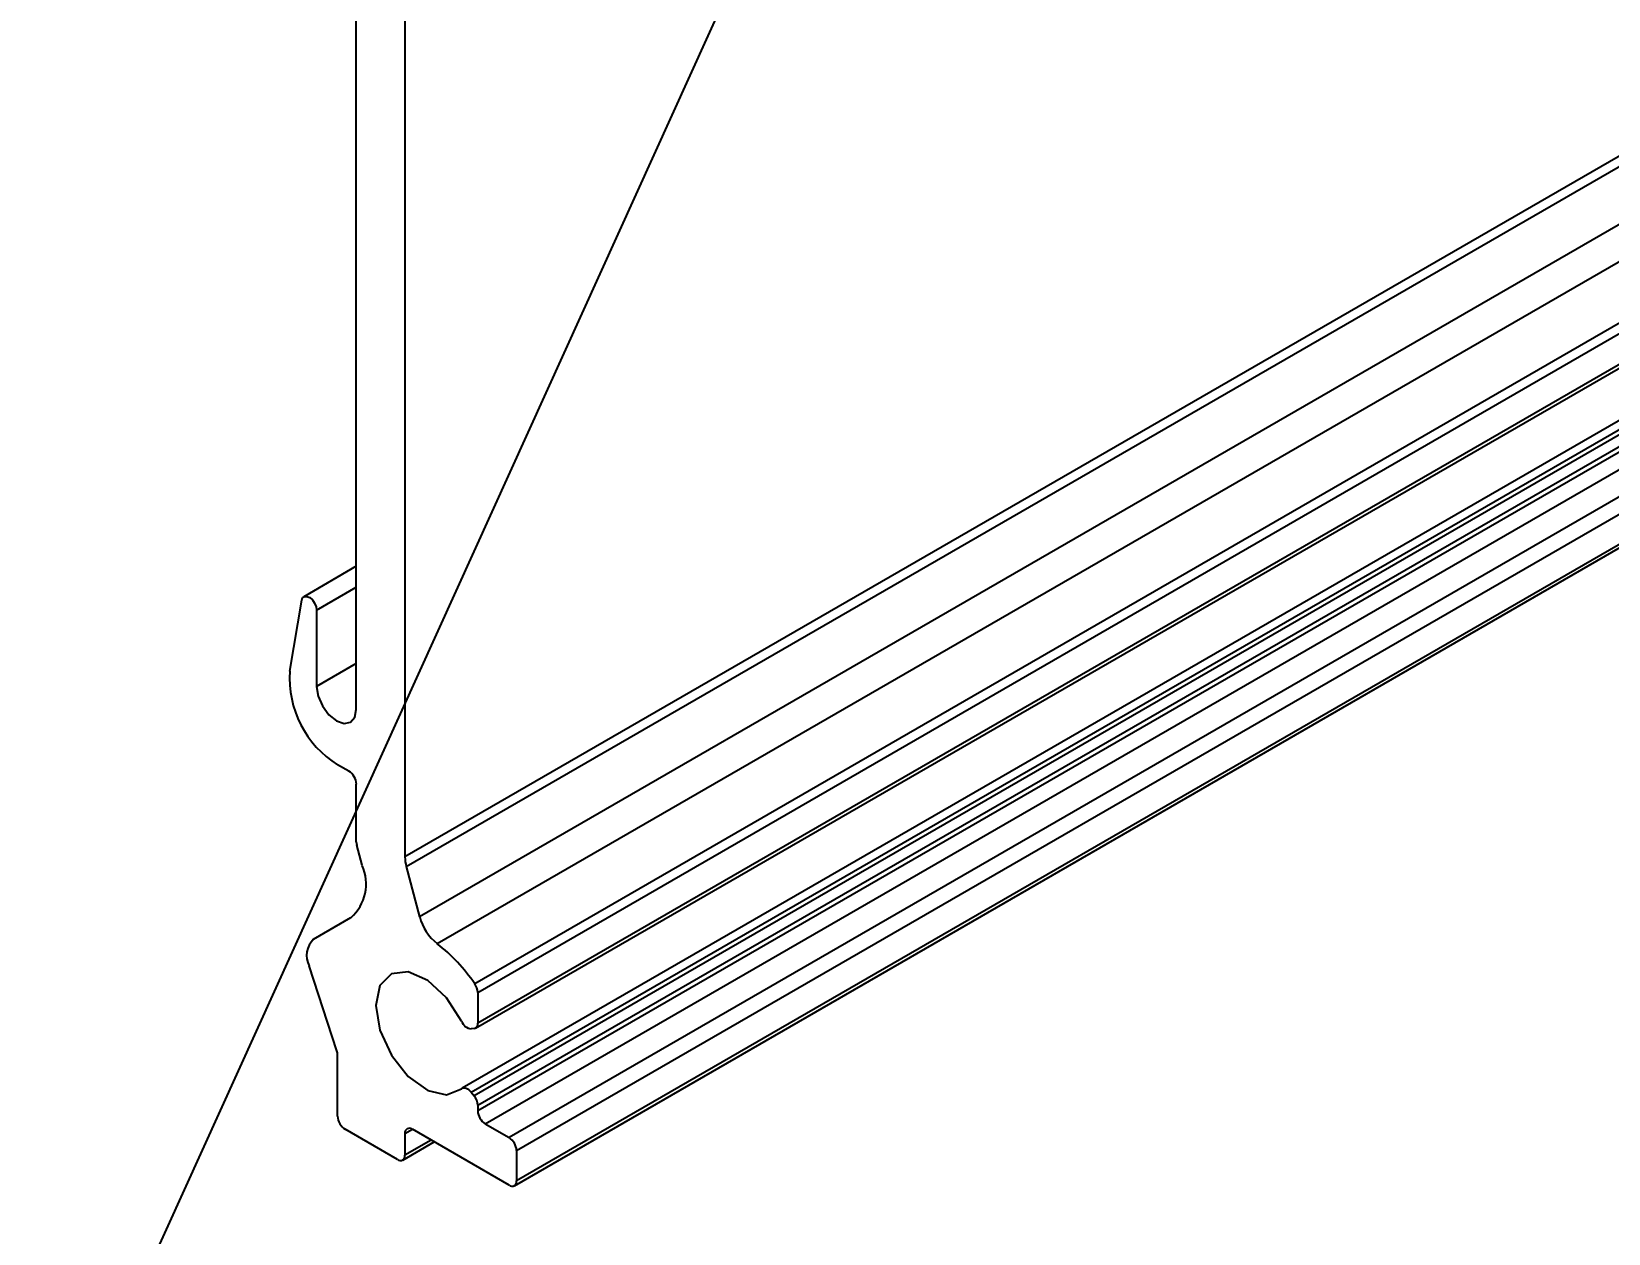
# Model space of a CAD drawing. Extents: x 0 to 11.1, y -12.5 to 0.1.
# Drawn here: x 8.044 to 9.535, y -10.558 to -9.421 of the extents above; entities that cross this region are included whole.
import ezdxf
from ezdxf import colors
from ezdxf.entities.mleader import LeaderData, LeaderLine
from ezdxf.math import Vec2, Vec3

# ---------------------------------------------------------------- set-up
doc = ezdxf.new("R2010")
doc.units = 0
doc.header["$LTSCALE"] = 0.5
doc.header["$MEASUREMENT"] = 0
doc.layers.add('FAB DWG', color=221, linetype='CONTINUOUS')
doc.layers.add('Housing', color=150, linetype='CONTINUOUS')
doc.styles.get("Standard").update_dxf_attribs({"font": 'arial.ttf'})

msp = doc.modelspace()

# ---------------------------------------------------------------- linework, layer by layer
at = {"layer": 'Housing', "transparency": 16777216}
for p, q in [((10.9512, -8.7274), (8.3966, -10.2021)), ((8.3979, -10.2112), (10.9592, -8.7326)), ((11.0048, -8.7611), (8.4105, -10.2588)), ((8.4271, -10.2841), (11.0345, -8.7789)), ((11.0854, -8.808), (8.4627, -10.3221)), ((8.4655, -10.3302), (11.0941, -8.8128)), ((11.1201, -8.827), (8.4655, -10.3594)), ((8.3966, -8.8382), (8.3966, -10.2021)), ((8.4635, -10.364), (11.1232, -8.8286)), ((11.1173, -8.8816), (8.4508, -10.4209)), ((8.4593, -10.4246), (11.1173, -8.8901)), ((11.1173, -8.895), (8.462, -10.4279)), ((8.4655, -10.437), (11.1173, -8.9062)), ((11.1173, -8.9115), (8.4655, -10.4423)), ((8.4726, -10.4546), (11.1173, -8.9278)), ((8.3506, -10.0625), (8.3506, -8.9507)), ((11.1173, -8.9538), (8.4951, -10.4675)), ((8.5022, -10.4798), (11.1173, -8.9701)), ((8.5001, -10.513), (11.1173, -9.0021)), ((11.1173, -8.9987), (8.5022, -10.5084)), ((8.3506, -9.9272), (8.301, -9.9559)), ((8.2878, -10.0264), (8.299, -9.9591)), ((8.3131, -9.9686), (8.3506, -9.9469)), ((8.3131, -9.9686), (8.3131, -10.0408)), ((8.3506, -10.0191), (8.3131, -10.0408)), ((8.3436, -10.1209), (8.333, -10.1149)), ((8.3506, -10.1878), (8.3506, -10.1332)), ((8.3562, -10.21), (8.3511, -10.1908)), ((8.3979, -10.2112), (8.4105, -10.2588)), ((8.3102, -10.2799), (8.3455, -10.2595)), ((8.3323, -10.3856), (8.306, -10.3052)), ((8.4655, -10.3302), (8.4655, -10.3594)), ((8.462, -10.3644), (8.4593, -10.3647)), ((8.333, -10.4474), (8.333, -10.3894)), ((8.4593, -10.4246), (8.462, -10.4279)), ((8.4655, -10.437), (8.4655, -10.4423)), ((8.3895, -10.4883), (8.34, -10.4597)), ((8.3966, -10.4638), (8.4037, -10.4597)), ((8.3966, -10.4638), (8.3966, -10.4842)), ((8.4951, -10.5125), (8.4037, -10.4597)), ((8.4726, -10.4546), (8.4951, -10.4675)), ((8.3945, -10.4888), (8.4243, -10.4716)), ((8.4213, -10.4699), (8.3966, -10.4842)), ((8.5022, -10.4798), (8.5022, -10.5084))]:
    msp.add_line(p, q, dxfattribs=at)
at = {"layer": 'Housing', "transparency": 16777216, "flags": 128}
for points in [[(8.299, -9.9591), (8.2999, -9.9568), (8.3017, -9.9556), (8.304, -9.9556), (8.3066, -9.9568), (8.3091, -9.959), (8.3112, -9.962), (8.3126, -9.9654), (8.3131, -9.9686)], [(8.3131, -10.0408), (8.3145, -10.05), (8.3186, -10.0593), (8.3247, -10.0676), (8.3318, -10.0734), (8.339, -10.0759), (8.3451, -10.0747), (8.3492, -10.07), (8.3506, -10.0625)], [(8.4502, -10.3574), (8.436, -10.3353), (8.4182, -10.3188), (8.3998, -10.3108), (8.3838, -10.3126), (8.373, -10.3238), (8.3691, -10.3426), (8.373, -10.3658), (8.3838, -10.3895), (8.3998, -10.4097), (8.4182, -10.423), (8.436, -10.4271), (8.4502, -10.4214)], [(8.4502, -10.4214), (8.451, -10.4208), (8.452, -10.4205), (8.4532, -10.4205), (8.4544, -10.4208), (8.4557, -10.4214), (8.4569, -10.4222), (8.4581, -10.4233), (8.4593, -10.4246)]]:
    msp.add_lwpolyline(points, dxfattribs=at)
at = {"layer": 'Housing', "transparency": 16777216}
for centre, radius, start, end in [((8.384, -10.033), 0.0965, 176.1145, 238.1019), ((8.3353, -10.1339), 0.0154, 2.6055, 57.3945), ((8.3625, -10.1877), 0.0119, 180.5722, 195.4036), ((8.3169, -10.2275), 0.043, 311.7023, 23.9301), ((8.4323, -10.2017), 0.0357, 180.5722, 195.4036), ((8.4576, -10.2461), 0.0487, 195.036, 231.2774), ((8.3247, -10.2953), 0.0211, 133.2543, 207.733), ((8.3235, -10.4169), 0.1684, 34.2831, 52.0431), ((8.4505, -10.3309), 0.015, 2.364, 35.8838), ((8.4608, -10.3535), 0.0113, 199.8331, 262.5548), ((8.4612, -10.3601), 0.0044, 280.5468, 9.2519), ((8.3205, -10.3896), 0.0125, 0.8303, 18.7806), ((8.4502, -10.4377), 0.0153, 2.6393, 39.7721), ((8.3483, -10.4467), 0.0154, 182.6055, 237.3945), ((8.4809, -10.4416), 0.0154, 182.6055, 237.3945), ((8.4009, -10.4631), 0.00437, 50.7967, 189.214), ((8.4868, -10.4805), 0.0154, 2.6055, 57.3945), ((8.3923, -10.4849), 0.00437, 230.7967, 9.214), ((8.4979, -10.5091), 0.00437, 230.7967, 9.214)]:
    msp.add_arc(centre, radius, start, end, dxfattribs=at)

# ---------------------------------------------------------------- leaders
at = {"layer": 'FAB DWG', "transparency": 16777216}
ml = msp.add_multileader_mtext('Standard', dxfattribs=at)
ml.set_content('HW83201 (x2)\\PHW08320 (x2)', color=256)
ml.set_leader_properties()
ml.build(insert=Vec2(0, 0))
ml.multileader.update_dxf_attribs({"text_right_attachment_type": 2, "dogleg_length": 0.36, "arrow_head_size": 0.25})
ctx = ml.context
ctx.base_point, ctx.char_height, ctx.arrow_head_size, ctx.landing_gap_size, ctx.plane_origin = Vec3(8.4035, -10.8353), 0.25, 0.25, 0.09, Vec3(10.4062, -10.8002)
ctx.right_attachment = 2
notes = []
notes.append((ctx, [(1, (1, 1, 0), (8.0435, -10.8353), (1, 0), 0.36, [(1, [(8.4388, -8.8142), (9.1752, -8.3404)], 0, [])])]))
ctx.mtext.insert, ctx.mtext.flow_direction = Vec3(8.4935, -10.6735), 5
for ctx, leaders in notes:
    for number, flags, end, landing, length, lines in leaders:
        leader = LeaderData()
        leader.index, (leader.has_last_leader_line, leader.has_dogleg_vector, leader.attachment_direction) = number, flags
        leader.last_leader_point, leader.dogleg_vector, leader.dogleg_length = Vec3(end), Vec3(landing), length
        for number, points, colour, breaks in lines:
            line = LeaderLine()
            line.index, line.vertices, line.color, line.breaks = number, Vec3.list(points), colors.encode_raw_color(colour), breaks
            leader.lines.append(line)
        ctx.leaders.append(leader)

doc.saveas('drawing.dxf')
